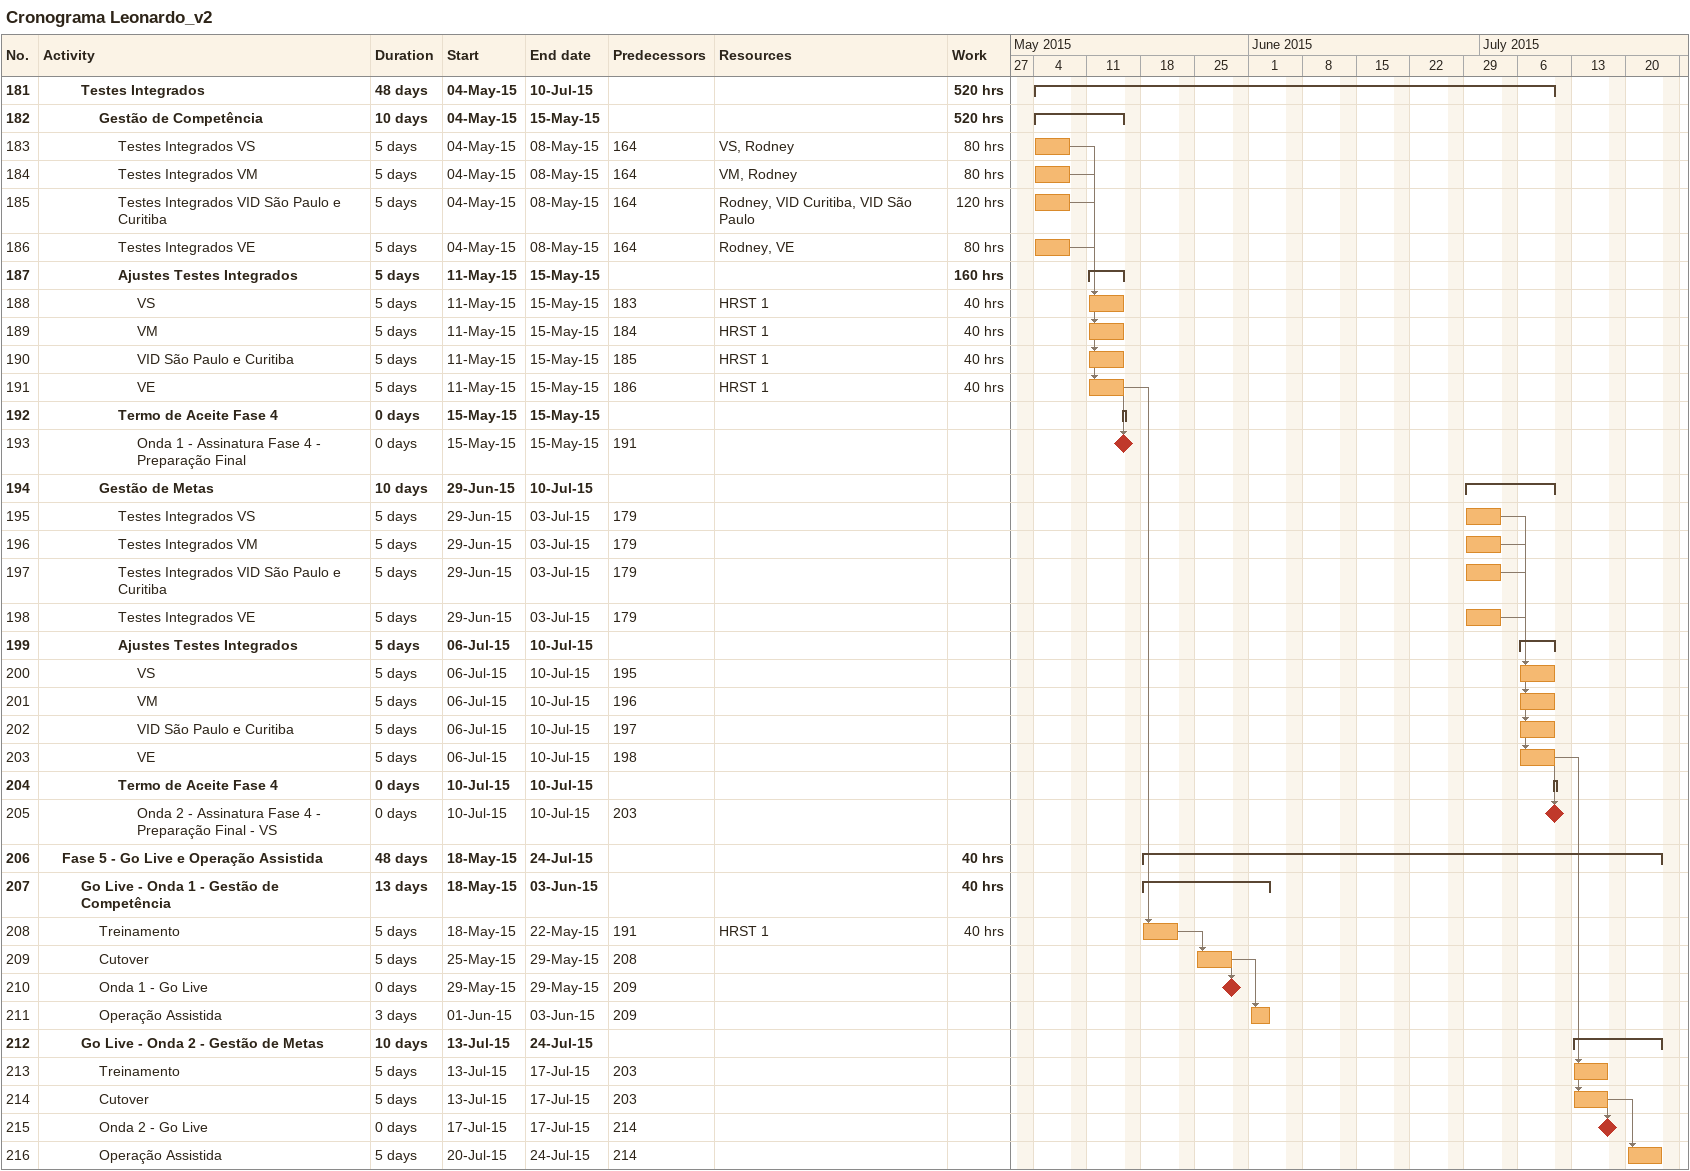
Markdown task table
Cronograma Leonardo_v2

| ID | Level | Task | Duration | Start | Finish | Predecessors | Resources | Work (h) |
|---|---|---|---|---|---|---|---|---|
| 181 | 3 | **Testes Integrados** | 48d | 2015-05-04 | 2015-07-10 |  |  | 520 |
| 182 | 4 | **Gestão de Competência** | 10d | 2015-05-04 | 2015-05-15 |  |  | 520 |
| 183 | 5 | Testes Integrados VS | 5d | 2015-05-04 | 2015-05-08 | 164 | VS, Rodney | 80 |
| 184 | 5 | Testes Integrados VM | 5d | 2015-05-04 | 2015-05-08 | 164 | VM, Rodney | 80 |
| 185 | 5 | Testes Integrados VID São Paulo e Curitiba | 5d | 2015-05-04 | 2015-05-08 | 164 | Rodney, VID Curitiba, VID São Paulo | 120 |
| 186 | 5 | Testes Integrados VE | 5d | 2015-05-04 | 2015-05-08 | 164 | Rodney, VE | 80 |
| 187 | 5 | **Ajustes Testes Integrados** | 5d | 2015-05-11 | 2015-05-15 |  |  | 160 |
| 188 | 6 | VS | 5d | 2015-05-11 | 2015-05-15 | 183 | HRST 1 | 40 |
| 189 | 6 | VM | 5d | 2015-05-11 | 2015-05-15 | 184 | HRST 1 | 40 |
| 190 | 6 | VID São Paulo e Curitiba | 5d | 2015-05-11 | 2015-05-15 | 185 | HRST 1 | 40 |
| 191 | 6 | VE | 5d | 2015-05-11 | 2015-05-15 | 186 | HRST 1 | 40 |
| 192 | 5 | **Termo de Aceite Fase 4** | 0d | 2015-05-15 | 2015-05-15 |  |  |  |
| 193 | 6 | Onda 1 - Assinatura Fase 4 - Preparação Final | 0d | 2015-05-15 | 2015-05-15 | 191 |  |  |
| 194 | 4 | **Gestão de Metas** | 10d | 2015-06-29 | 2015-07-10 |  |  |  |
| 195 | 5 | Testes Integrados VS | 5d | 2015-06-29 | 2015-07-03 | 179 |  |  |
| 196 | 5 | Testes Integrados VM | 5d | 2015-06-29 | 2015-07-03 | 179 |  |  |
| 197 | 5 | Testes Integrados VID São Paulo e Curitiba | 5d | 2015-06-29 | 2015-07-03 | 179 |  |  |
| 198 | 5 | Testes Integrados VE | 5d | 2015-06-29 | 2015-07-03 | 179 |  |  |
| 199 | 5 | **Ajustes Testes Integrados** | 5d | 2015-07-06 | 2015-07-10 |  |  |  |
| 200 | 6 | VS | 5d | 2015-07-06 | 2015-07-10 | 195 |  |  |
| 201 | 6 | VM | 5d | 2015-07-06 | 2015-07-10 | 196 |  |  |
| 202 | 6 | VID São Paulo e Curitiba | 5d | 2015-07-06 | 2015-07-10 | 197 |  |  |
| 203 | 6 | VE | 5d | 2015-07-06 | 2015-07-10 | 198 |  |  |
| 204 | 5 | **Termo de Aceite Fase 4** | 0d | 2015-07-10 | 2015-07-10 |  |  |  |
| 205 | 6 | Onda 2 - Assinatura Fase 4 - Preparação Final - VS | 0d | 2015-07-10 | 2015-07-10 | 203 |  |  |
| 206 | 2 | **Fase 5 - Go Live e Operação Assistida** | 48d | 2015-05-18 | 2015-07-24 |  |  | 40 |
| 207 | 3 | **Go Live - Onda 1 - Gestão de Competência** | 13d | 2015-05-18 | 2015-06-03 |  |  | 40 |
| 208 | 4 | Treinamento | 5d | 2015-05-18 | 2015-05-22 | 191 | HRST 1 | 40 |
| 209 | 4 | Cutover | 5d | 2015-05-25 | 2015-05-29 | 208 |  |  |
| 210 | 4 | Onda 1 - Go Live | 0d | 2015-05-29 | 2015-05-29 | 209 |  |  |
| 211 | 4 | Operação Assistida | 3d | 2015-06-01 | 2015-06-03 | 209 |  |  |
| 212 | 3 | **Go Live - Onda 2 - Gestão de Metas** | 10d | 2015-07-13 | 2015-07-24 |  |  |  |
| 213 | 4 | Treinamento | 5d | 2015-07-13 | 2015-07-17 | 203 |  |  |
| 214 | 4 | Cutover | 5d | 2015-07-13 | 2015-07-17 | 203 |  |  |
| 215 | 4 | Onda 2 - Go Live | 0d | 2015-07-17 | 2015-07-17 | 214 |  |  |
| 216 | 4 | Operação Assistida | 5d | 2015-07-20 | 2015-07-24 | 214 |  |  |
